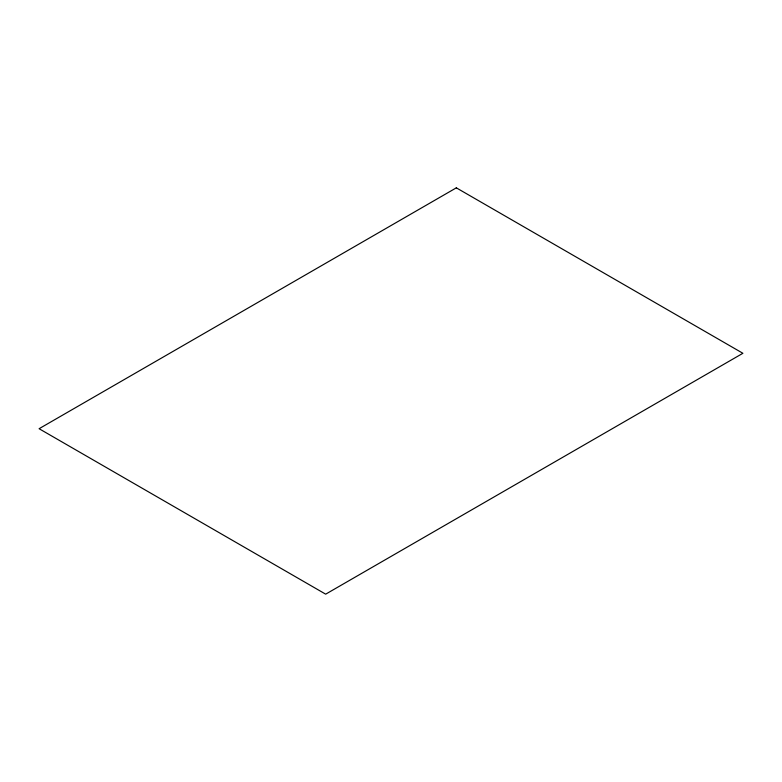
<?xml version="1.0" encoding="UTF-8"?>
<svg xmlns="http://www.w3.org/2000/svg" width="782" height="782" viewBox="0 0 782 782"><rect width="100%" height="100%" fill="white"/><g stroke="black" fill="none" stroke-linecap="round" stroke-linejoin="round"><path stroke-width="1.17" d="M456.326 187.836L39.1 428.712L325.674 594.164L742.9 353.288L456.326 187.836"/></g></svg>
